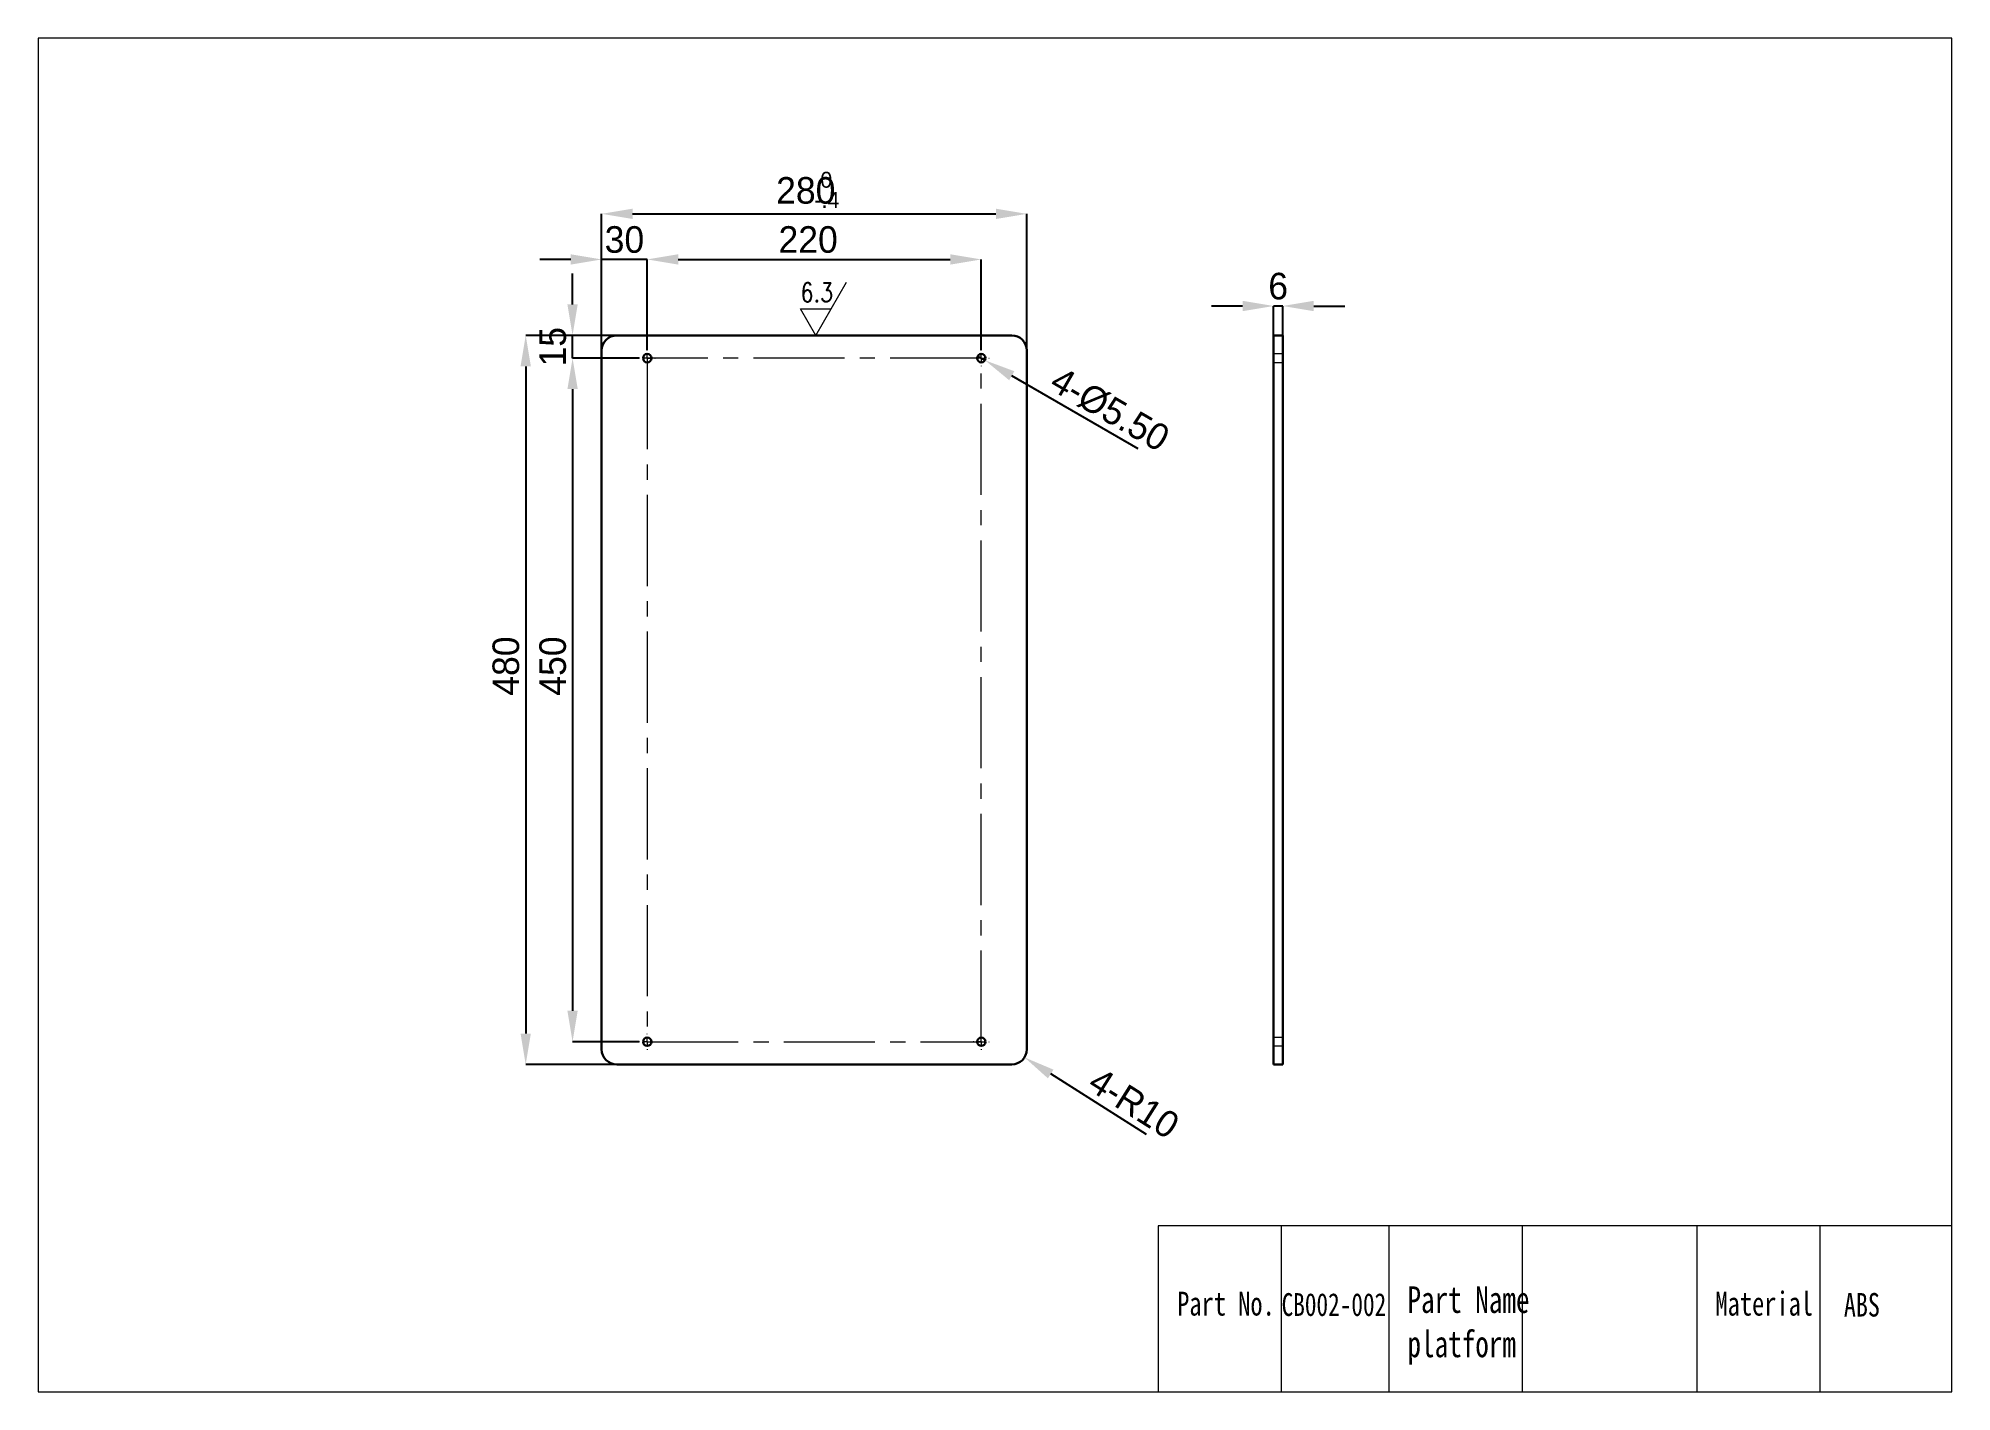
# Model space of a CAD drawing. Header units: millimetres. Extents: x 814 to 1318, y 354 to 710.
import ezdxf

# ---------------------------------------------------------------- set-up
doc = ezdxf.new("R2010")
doc.units = ezdxf.units.MM
doc.header["$LTSCALE"] = 2
for name, pattern in [('CENTERX2', [20.32, 12.7, -2.54, 2.54, -2.54]), ('HIDDEN', [1.905, 1.27, -0.635]), ('点画线', [18, 12, -2, 2, -2])]:
    doc.linetypes.add(name, pattern=pattern)
doc.layers.get('0').update_dxf_attribs({"lineweight": 18})
for name, color, linetype, lineweight in [('1轮廓实线层', 7, 'Continuous', 15), ('2细线层', 4, 'Continuous', 18), ('3中心线层', 1, 'CENTERX2', 18), ('4虚线层', 6, 'HIDDEN', 18), ('dim', 82, 'Continuous', 9), ('尺寸线层', 3, 'Continuous', 18)]:
    doc.layers.add(name, color=color, linetype=linetype, lineweight=lineweight)
doc.styles.add('SLDTEXTSTYLE0', font='')
doc.styles.add('TXT08', font='txt.shx', dxfattribs={"width": 0.8, "bigfont": 'gbcbig.shx'})
doc.styles.get('SLDTEXTSTYLE0').set_extended_font_data('汉仪长仿宋体')
doc.dimstyles.new('SLDDIMSTYLE0', dxfattribs={"dimtxt": 7, "dimasz": 8.16, "dimexe": 0, "dimexo": 0.0625, "dimgap": 1.75, "dimtad": 1, "dimlfac": 2.5, "dimrnd": 1e-09, "dimzin": 12, "dimdsep": 46, "dimtxsty": 'SLDTEXTSTYLE0', "dimcen": 0.09, "dimdle": 16.32, "dimadec": 0, "dimazin": 3, "dimtfac": 1, "dimtofl": 0, "dimtmove": 0, "dimatfit": 3, "dimfxl": 1, "dimfrac": 2, "dimtolj": 1, "dimarcsym": 0})
doc.dimstyles.new('SLDDIMSTYLE1', dxfattribs={"dimtxt": 7, "dimasz": 8.16, "dimexe": 0, "dimexo": 0.0625, "dimgap": 1.75, "dimtad": 1, "dimlfac": 2.5, "dimrnd": 1e-09, "dimzin": 12, "dimdsep": 46, "dimtxsty": 'SLDTEXTSTYLE0', "dimcen": 0.09, "dimdle": 16.32, "dimadec": 0, "dimazin": 3, "dimtfac": 1, "dimtmove": 0, "dimatfit": 0, "dimfxl": 1, "dimfrac": 2, "dimtolj": 1, "dimarcsym": 0})
doc.dimstyles.new('SLDDIMSTYLE2', dxfattribs={"dimtxt": 7, "dimasz": 8.16, "dimexe": 0, "dimexo": 0.0625, "dimgap": 1.75, "dimtad": 1, "dimlfac": 2.5, "dimrnd": 1e-09, "dimzin": 4, "dimdsep": 46, "dimtxsty": 'SLDTEXTSTYLE0', "dimblk1": 'NONE', "dimsah": 1, "dimcen": 0, "dimdle": 16.32, "dimadec": 0, "dimazin": 1, "dimtfac": 1, "dimtmove": 0, "dimatfit": 3, "dimldrblk": 'NONE', "dimfxl": 1, "dimfrac": 2, "dimtolj": 1, "dimarcsym": 0})
doc.dimstyles.new('SLDDIMSTYLE3', dxfattribs={"dimtxt": 7, "dimasz": 8.16, "dimexe": 0, "dimexo": 0.0625, "dimgap": 1.75, "dimtad": 1, "dimlfac": 2.5, "dimrnd": 1e-09, "dimzin": 12, "dimdsep": 46, "dimtxsty": 'SLDTEXTSTYLE0', "dimcen": 0, "dimdle": 16.32, "dimadec": 0, "dimazin": 3, "dimtfac": 1, "dimtofl": 0, "dimtmove": 0, "dimatfit": 3, "dimfxl": 1, "dimfrac": 2, "dimtolj": 1, "dimarcsym": 0})

# ---------------------------------------------------------------- blocks, each defined once
blk = doc.blocks.new('*X5')
at = {"layer": '2细线层', "color": 0, "linetype": 'Continuous', "lineweight": 0, "char_height": 7, "attachment_point": 1, "style": 'SLDTEXTSTYLE0'}
for s, insert, width in [('280', (1008.78, 673.86), 67.4404), ('{\\H0.6x; 0}', (1018.87, 675.26), 27.108), ('{\\H0.6x;-.4}', (1018.87, 669.96), 27.108)]:
    blk.add_mtext(s, dxfattribs=dict(at, insert=insert, width=width))
blk = doc.blocks.new('*X4')
at = {"layer": '2细线层', "linetype": 'Continuous'}
for points in [[(970.98, 665.54), (970.98, 662.82), (962.82, 664.18)], [(1066.66, 665.54), (1066.66, 662.82), (1074.82, 664.18)]]:
    blk.add_hatch(color=0, dxfattribs=at).paths.add_polyline_path(points, flags=0)
at = {"layer": '2细线层', "color": 0, "linetype": 'Continuous', "lineweight": -2}
for p, q in [((962.82, 628.24), (962.82, 664.18)), ((970.98, 664.18), (1066.66, 664.18)), ((1074.82, 628.24), (1074.82, 664.18))]:
    blk.add_line(p, q, dxfattribs=at)
at = {"layer": '2细线层', "color": 0, "linetype": 'Continuous', "lineweight": 0}
blk.add_blockref('*X5', (0, 0), dxfattribs=at)
blk = doc.blocks.new('*X6')
at = {"layer": '2细线层', "linetype": 'Continuous'}
for points in [[(941.46, 624.02), (944.18, 624.02), (942.82, 632.18)], [(941.46, 448.34), (944.18, 448.34), (942.82, 440.18)]]:
    blk.add_hatch(color=0, dxfattribs=at).paths.add_polyline_path(points, flags=0)
at = {"layer": '2细线层', "color": 0, "linetype": 'Continuous', "lineweight": -2}
for p, q in [((966.76, 632.18), (942.82, 632.18)), ((942.82, 624.02), (942.82, 448.34)), ((966.76, 440.18), (942.82, 440.18))]:
    blk.add_line(p, q, dxfattribs=at)
at = {"layer": '2细线层', "color": 0, "linetype": 'Continuous', "lineweight": 0, "insert": (934.07, 545.09), "char_height": 7, "width": 19.3906, "attachment_point": 2, "rotation": 90, "style": 'SLDTEXTSTYLE0'}
blk.add_mtext('480', dxfattribs=at)
blk = doc.blocks.new('*X7')
at = {"layer": '2细线层', "linetype": 'Continuous'}
for points in [[(953.8, 640.34), (956.52, 640.34), (955.16, 632.18)], [(953.8, 618.02), (956.52, 618.02), (955.16, 626.18)]]:
    blk.add_hatch(color=0, dxfattribs=at).paths.add_polyline_path(points, flags=0)
at = {"layer": '2细线层', "color": 0, "linetype": 'Continuous', "lineweight": -2}
for p, q in [((955.16, 640.34), (955.16, 648.5)), ((966.76, 632.18), (955.16, 632.18)), ((955.16, 626.18), (955.16, 632.18)), ((972.66, 626.18), (955.16, 626.18)), ((955.16, 618.02), (955.16, 609.86))]:
    blk.add_line(p, q, dxfattribs=at)
at = {"layer": '2细线层', "color": 0, "linetype": 'Continuous', "lineweight": 0, "insert": (946.41, 629.18), "char_height": 7, "width": 13.7867, "attachment_point": 2, "rotation": 90, "style": 'SLDTEXTSTYLE0'}
blk.add_mtext('15', dxfattribs=at)
blk = doc.blocks.new('*X8')
at = {"layer": '2细线层', "linetype": 'Continuous'}
for points in [[(953.8, 618.02), (956.52, 618.02), (955.16, 626.18)], [(953.8, 454.34), (956.52, 454.34), (955.16, 446.18)]]:
    blk.add_hatch(color=0, dxfattribs=at).paths.add_polyline_path(points, flags=0)
at = {"layer": '2细线层', "color": 0, "linetype": 'Continuous', "lineweight": -2}
for p, q in [((972.66, 626.18), (955.16, 626.18)), ((955.16, 618.02), (955.16, 454.34)), ((972.66, 446.18), (955.16, 446.18))]:
    blk.add_line(p, q, dxfattribs=at)
at = {"layer": '2细线层', "color": 0, "linetype": 'Continuous', "lineweight": 0, "insert": (946.41, 545.09), "char_height": 7, "width": 19.41, "attachment_point": 2, "rotation": 90, "style": 'SLDTEXTSTYLE0'}
blk.add_mtext('450', dxfattribs=at)
blk = doc.blocks.new('*X9')
at = {"layer": '2细线层', "linetype": 'Continuous'}
for points in [[(954.66, 653.54), (954.66, 650.82), (962.82, 652.18)], [(982.98, 653.54), (982.98, 650.82), (974.82, 652.18)]]:
    blk.add_hatch(color=0, dxfattribs=at).paths.add_polyline_path(points, flags=0)
at = {"layer": '2细线层', "color": 0, "linetype": 'Continuous', "lineweight": -2}
for p, q in [((954.66, 652.18), (946.5, 652.18)), ((962.82, 628.24), (962.82, 652.18)), ((974.82, 652.18), (962.82, 652.18)), ((974.82, 628.34), (974.82, 652.18)), ((982.98, 652.18), (991.14, 652.18))]:
    blk.add_line(p, q, dxfattribs=at)
at = {"layer": '2细线层', "color": 0, "linetype": 'Continuous', "lineweight": 0, "insert": (968.82, 660.93), "char_height": 7, "width": 12.0416, "attachment_point": 2, "style": 'SLDTEXTSTYLE0'}
blk.add_mtext('30', dxfattribs=at)
blk = doc.blocks.new('*X10')
at = {"layer": '2细线层', "linetype": 'Continuous'}
for points in [[(982.98, 653.54), (982.98, 650.82), (974.82, 652.18)], [(1054.66, 653.54), (1054.66, 650.82), (1062.82, 652.18)]]:
    blk.add_hatch(color=0, dxfattribs=at).paths.add_polyline_path(points, flags=0)
at = {"layer": '2细线层', "color": 0, "linetype": 'Continuous', "lineweight": -2}
for p, q in [((974.82, 628.34), (974.82, 652.18)), ((982.98, 652.18), (1054.66, 652.18)), ((1062.82, 628.34), (1062.82, 652.18))]:
    blk.add_line(p, q, dxfattribs=at)
at = {"layer": '2细线层', "color": 0, "linetype": 'Continuous', "lineweight": 0, "insert": (1017.21, 660.93), "char_height": 7, "width": 19.1191, "attachment_point": 2, "style": 'SLDTEXTSTYLE0'}
blk.add_mtext('220', dxfattribs=at)
blk = doc.blocks.new('*X11')
at = {"layer": '2细线层', "linetype": 'Continuous'}
blk.add_hatch(color=0, dxfattribs=at).paths.add_polyline_path([(1071.52, 622.73), (1070.16, 620.37), (1063.77, 625.63)], flags=0)
at = {"layer": '2细线层', "color": 0, "linetype": 'Continuous', "lineweight": -2}
for p, q in [((1061.87, 626.73), (1063.77, 625.63)), ((1104.1, 602.34), (1070.84, 621.55))]:
    blk.add_line(p, q, dxfattribs=at)
at = {"layer": '2细线层', "color": 0, "linetype": 'Continuous', "lineweight": 0, "insert": (1083.86, 624.28), "char_height": 7, "width": 58.1123, "attachment_point": 1, "rotation": 330, "style": 'SLDTEXTSTYLE0'}
blk.add_mtext('4-%%C5.50', dxfattribs=at)
blk = doc.blocks.new('_NONE')
blk = doc.blocks.new('*X12')
at = {"layer": '2细线层', "linetype": 'Continuous'}
blk.add_hatch(color=0, dxfattribs=at).paths.add_polyline_path([(1081.83, 438.83), (1080.37, 436.53), (1074.2, 442.04)], flags=0)
at = {"layer": '2细线层', "color": 0, "linetype": 'Continuous', "lineweight": -2}
blk.add_line((1106.29, 421.77), (1081.1, 437.68), dxfattribs=at)
at = {"layer": '2细线层', "color": 0, "linetype": 'Continuous', "lineweight": 0, "insert": (1094.15, 439.79), "char_height": 7, "width": 38.0477, "attachment_point": 1, "rotation": 327.7203, "style": 'SLDTEXTSTYLE0'}
blk.add_mtext('4-R10', dxfattribs=at)
blk = doc.blocks.new('SW_CENTERMARKSYMBOL_0')
at = {"layer": '3中心线层', "color": 0, "linetype": 'CENTERX2', "lineweight": 0}
for p, q in [((-2, 0), (-2.1, 0)), ((0, 0), (-1, 0)), ((0, 2), (0, 2.1)), ((0, 0), (0, 1)), ((0, 0), (0, -1)), ((0, 0), (1, 0)), ((2, 0), (2.1, 0)), ((0, -2), (0, -2.1))]:
    blk.add_line(p, q, dxfattribs=at)
blk = doc.blocks.new('SW_CENTERMARKSYMBOL_1')
at = {"layer": '3中心线层', "color": 0, "linetype": 'CENTERX2', "lineweight": 0}
for p, q in [((-2, 0), (-2.1, 0)), ((0, 0), (-1, 0)), ((0, 2), (0, 2.1)), ((0, 0), (0, 1)), ((0, 0), (0, -1)), ((0, 0), (1, 0)), ((2, 0), (2.1, 0)), ((0, -2), (0, -2.1))]:
    blk.add_line(p, q, dxfattribs=at)
blk = doc.blocks.new('SW_CENTERMARKSYMBOL_2')
at = {"layer": '3中心线层', "color": 0, "linetype": 'CENTERX2', "lineweight": 0}
for p, q in [((-2, 0), (-2.1, 0)), ((0, 0), (-1, 0)), ((0, 2), (0, 2.1)), ((0, 0), (0, 1)), ((0, 0), (0, -1)), ((0, 0), (1, 0)), ((2, 0), (2.1, 0)), ((0, -2), (0, -2.1))]:
    blk.add_line(p, q, dxfattribs=at)
blk = doc.blocks.new('SW_CENTERMARKSYMBOL_3')
at = {"layer": '3中心线层', "color": 0, "linetype": 'CENTERX2', "lineweight": 0}
for p, q in [((-2, 0), (-2.1, 0)), ((0, 0), (-1, 0)), ((0, 2), (0, 2.1)), ((0, 0), (0, 1)), ((0, 0), (0, -1)), ((0, 0), (1, 0)), ((2, 0), (2.1, 0)), ((0, -2), (0, -2.1))]:
    blk.add_line(p, q, dxfattribs=at)
blk = doc.blocks.new('*X17')
at = {"layer": '2细线层', "linetype": 'Continuous'}
for points in [[(1131.65, 641.27), (1131.65, 638.55), (1139.81, 639.91)], [(1150.37, 641.27), (1150.37, 638.55), (1142.21, 639.91)]]:
    blk.add_hatch(color=0, dxfattribs=at).paths.add_polyline_path(points, flags=0)
at = {"layer": '2细线层', "color": 0, "linetype": 'Continuous', "lineweight": -2}
for p, q in [((1131.65, 639.91), (1123.49, 639.91)), ((1139.81, 632.24), (1139.81, 639.91)), ((1142.21, 639.91), (1139.81, 639.91)), ((1142.21, 632.24), (1142.21, 639.91)), ((1150.37, 639.91), (1158.53, 639.91))]:
    blk.add_line(p, q, dxfattribs=at)
at = {"layer": '2细线层', "color": 0, "linetype": 'Continuous', "lineweight": 0, "insert": (1141.01, 648.66), "char_height": 7, "width": 4.8089, "attachment_point": 2, "style": 'SLDTEXTSTYLE0'}
blk.add_mtext('6', dxfattribs=at)

msp = doc.modelspace()

# ---------------------------------------------------------------- linework, layer by layer
for p, q in [((1318.4267, 710.413), (814.4267, 710.413)), ((814.4267, 710.413), (814.4267, 354.013)), ((1318.4267, 532.213), (1318.4267, 710.413)), ((1318.4267, 354.013), (1318.4267, 532.213)), ((1318.4267, 397.6608), (1109.406, 397.6608)), ((1109.406, 397.6608), (1109.406, 354.013)), ((1141.7687, 397.6608), (1141.7687, 354.013)), ((1170.179, 397.6608), (1170.179, 354.013)), ((1205.2375, 397.6608), (1205.2375, 354.013)), ((1251.3166, 397.6608), (1251.3166, 354.013)), ((1283.6822, 397.6608), (1283.6822, 354.013)), ((1318.4267, 354.013), (1318.4267, 397.6608)), ((814.4267, 354.013), (1318.4267, 354.013)), ((1126.8212, 354.013), (1318.4267, 354.013))]:
    msp.add_line(p, q)
at = {"color": 1, "linetype": '点画线'}
for p, q in [((974.8184, 626.1779), (974.8184, 446.1779)), ((1062.8184, 626.1779), (974.8184, 626.1779)), ((1062.8184, 446.1779), (1062.8184, 626.1779)), ((974.8184, 446.1779), (1062.8184, 446.1779))]:
    msp.add_line(p, q, dxfattribs=at)
at = {"layer": '1轮廓实线层', "linetype": 'Continuous', "lineweight": 30}
for p, q in [((1070.8184, 632.1779), (966.8184, 632.1779)), ((1142.2083, 632.1779), (1139.8083, 632.1779)), ((1139.8083, 628.1779), (1139.8083, 632.1779)), ((1142.2083, 628.1779), (1142.2083, 632.1779)), ((962.8184, 628.1779), (962.8184, 444.1779)), ((1074.8184, 444.1779), (1074.8184, 628.1779)), ((1139.8083, 444.1779), (1139.8083, 628.1779)), ((1142.2083, 628.1779), (1142.2083, 444.1779)), ((1139.8083, 440.1779), (1139.8083, 444.1779)), ((1142.2083, 440.1779), (1142.2083, 444.1779)), ((966.8184, 440.1779), (1070.8184, 440.1779)), ((1139.8083, 440.1779), (1142.2083, 440.1779))]:
    msp.add_line(p, q, dxfattribs=at)
for centre in [(974.8184, 626.1779), (1062.8184, 626.1779), (974.8184, 446.1779), (1062.8184, 446.1779)]:
    msp.add_circle(centre, 1.1, dxfattribs=at)
for centre, start, end in [((966.8184, 628.1779), 90, 180), ((1070.8184, 628.1779), 0, 90), ((966.8184, 444.1779), 180, 270), ((1070.8184, 444.1779), 270, 0)]:
    msp.add_arc(centre, 4, start, end, dxfattribs=at)
at = {"layer": '4虚线层', "color": 6, "linetype": 'HIDDEN', "lineweight": 0}
for p, q in [((1142.2083, 627.2779), (1139.8083, 627.2779)), ((1139.8083, 625.0779), (1142.2083, 625.0779)), ((1142.2083, 447.2779), (1139.8083, 447.2779)), ((1139.8083, 445.0779), (1142.2083, 445.0779))]:
    msp.add_line(p, q, dxfattribs=at)
at = {"layer": 'dim', "color": 4}
for p, q in [((1019.2129, 632.1779), (1027.2958, 646.1779)), ((1019.2129, 632.1779), (1015.1714, 639.1779)), ((1015.1714, 639.1779), (1023.2543, 639.1779))]:
    msp.add_line(p, q, dxfattribs=at)

# ---------------------------------------------------------------- block references
at = {"layer": '3中心线层', "color": 1, "linetype": 'CENTERX2', "lineweight": 0}
for name, p in [('SW_CENTERMARKSYMBOL_1', (974.8184, 626.1779)), ('SW_CENTERMARKSYMBOL_2', (1062.8184, 626.1779)), ('SW_CENTERMARKSYMBOL_3', (974.8184, 446.1779)), ('SW_CENTERMARKSYMBOL_0', (1062.8184, 446.1779))]:
    msp.add_blockref(name, p, dxfattribs=at)

# ---------------------------------------------------------------- texts
at = {"attachment_point": 1}
for s, width, gutter_width, heights, insert, char_height in [('{\\fHYSWLongFangSong|b1|i0|c134|p2;Part No.}', 24.366564, 17.5, [3.5], (1114.4137, 380.3676), 6.3), ('{\\fHYSWLongFangSong|b1|i0|c134|p2;Part Name    platform}', 68.540777, 35, [0], (1175.0762, 381.7739), 7), ('{\\fHYSWLongFangSong|b1|i0|c134|p2;Material}', 24.366564, 17.5, [3.5], (1256.1857, 380.3676), 6.3)]:
    msp.add_mtext_dynamic_manual_height_columns(s, width=width, gutter_width=gutter_width, heights=heights, dxfattribs=dict(at, insert=insert, char_height=char_height))
at = {"layer": 'dim', "color": 6, "style": 'TXT08', "width": 0.8}
msp.add_text('6.3', height=5, dxfattribs=at).set_placement((1015.2129, 640.994))
at = {"layer": '尺寸线层', "color": 1, "linetype": '点画线', "attachment_point": 1}
for s, insert, char_height, width in [('{\\fhyswlongfangsong|b1|i0|c134|p2;\\C7;CB002-002}', (1141.9185, 379.9678), 6, 23.11311), ('{\\fhyswlongfangsong|b1|i0|c134|p2;\\C7;ABS}', (1290.0191, 380.0047), 6.2, 25.026935)]:
    msp.add_mtext(s, dxfattribs=dict(at, insert=insert, char_height=char_height, width=width))

# ---------------------------------------------------------------- dimensions: what is measured, and where the dimension line sits
at = {"layer": '2细线层', "color": 4, "linetype": 'Continuous', "lineweight": 0}
for base, p1, p2, dimstyle, override, picture, middle in [((1074.8184, 664.1779), (962.8184, 628.1779), (1074.8184, 628.1779), 'SLDDIMSTYLE0', {"dimsah": 1, "dimtol": 1, "dimtp": 0, "dimtm": 0.4, "dimtfac": 0.6, "dimtdec": 1, "dimtzin": 12}, '*X4', (1017.2122, 664.1779)), ((962.8184, 652.1779), (974.8184, 628.2779), (962.8184, 628.1779), 'SLDDIMSTYLE1', {"dimsah": 1, "dimtzin": 12}, '*X9', (968.8184, 652.1779)), ((1062.8184, 652.1779), (974.8184, 628.2779), (1062.8184, 628.2779), 'SLDDIMSTYLE0', {"dimsah": 1, "dimtzin": 12}, '*X10', (1017.2122, 652.1779)), ((1139.8083, 639.9053), (1142.2083, 632.1779), (1139.8083, 632.1779), 'SLDDIMSTYLE1', {"dimsah": 1, "dimtzin": 12}, '*X17', (1141.0083, 639.9053))]:
    dim = msp.add_linear_dim(base=base, p1=p1, p2=p2, dimstyle=dimstyle, override=override, dxfattribs=at)
    dim.commit()
    dim.dimension.update_dxf_attribs({"geometry": picture, "text_midpoint": middle, "dimtype": 160})
for base, p1, p2, dimstyle, picture, middle in [((955.1566, 632.1779), (972.7184, 626.1779), (966.8184, 632.1779), 'SLDDIMSTYLE1', '*X7', (955.1566, 629.1779)), ((942.8184, 440.1779), (966.8184, 632.1779), (966.8184, 440.1779), 'SLDDIMSTYLE0', '*X6', (942.8184, 545.0876)), ((955.1566, 446.1779), (972.7184, 626.1779), (972.7184, 446.1779), 'SLDDIMSTYLE0', '*X8', (955.1566, 545.0876))]:
    dim = msp.add_linear_dim(base=base, p1=p1, p2=p2, angle=90, dimstyle=dimstyle, override={"dimsah": 1, "dimtzin": 12}, dxfattribs=at)
    dim.commit()
    dim.dimension.update_dxf_attribs({"geometry": picture, "text_midpoint": middle, "dimtype": 160})
dim = msp.add_diameter_dim_2p(p1=(1061.8658, 626.7279), p2=(1063.771, 625.6279), text='4-<>', dimstyle='SLDDIMSTYLE2', override={"dimpost": '%%C<>', "dimsah": 1, "dimtzin": 12}, dxfattribs=at)
dim.commit()
dim.dimension.update_dxf_attribs({"geometry": '*X11', "text_midpoint": (1091.0018, 609.9062), "dimtype": 163})
dim = msp.add_radius_dim(center=(1070.8184, 444.1779), mpoint=(1074.2002, 442.0417), text='4-<>', dimstyle='SLDDIMSTYLE3', override={"dimpost": 'R<>', "dimsah": 1, "dimtzin": 12}, dxfattribs=at)
dim.commit()
dim.dimension.update_dxf_attribs({"geometry": '*X12', "text_midpoint": (1089.4775, 432.3914), "dimtype": 164})

doc.saveas('drawing.dxf')
